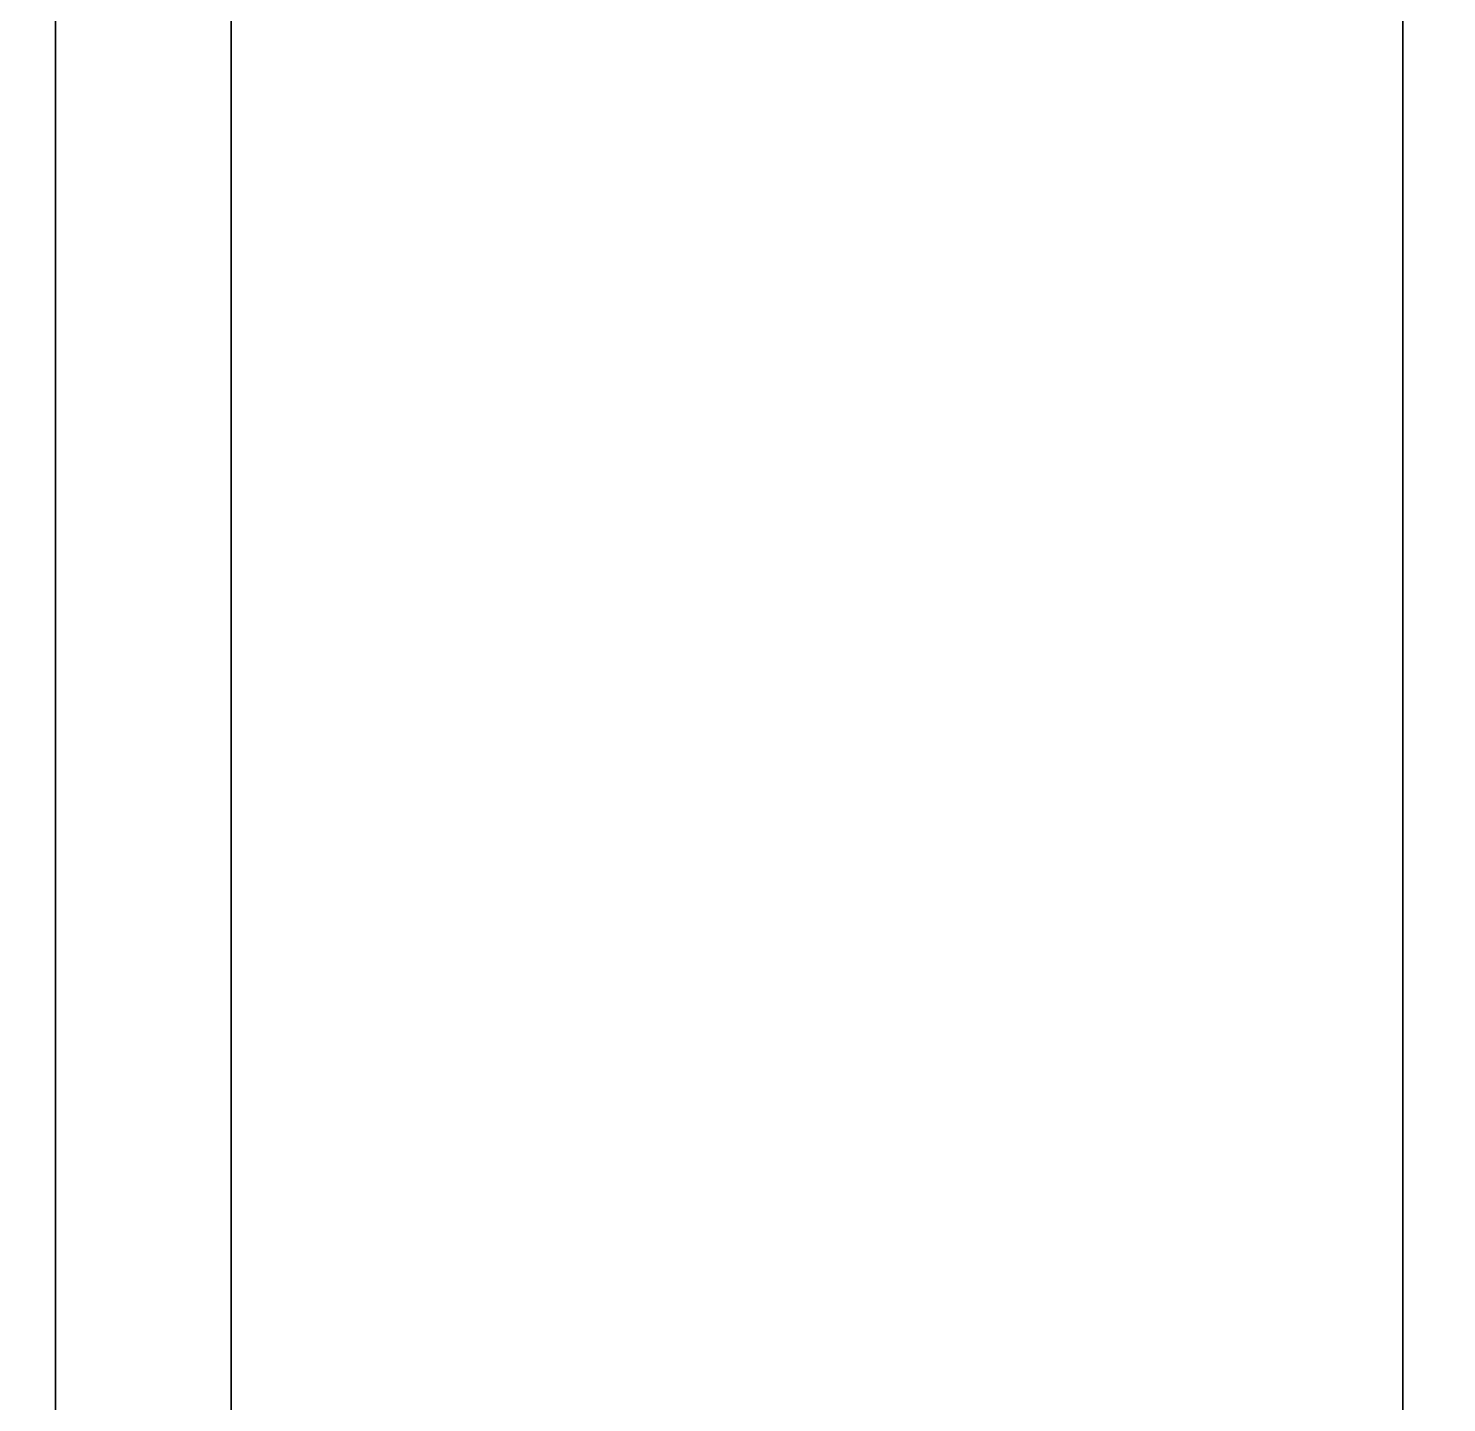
# Model space of a CAD drawing. Extents: x -100 to 4856, y -100 to 4830.
# Drawn here: x 3478.7 to 3599.7, y 406.6 to 523.9 of the extents above; entities that cross this region are included whole.
import ezdxf

# ---------------------------------------------------------------- set-up
doc = ezdxf.new("R2010")
doc.units = 0
for name, color, linetype in [('LAYER0', 7, 'CONTINUOUS'), ('LAYER26', 7, 'CONTINUOUS'), ('LAYER90', 7, 'CONTINUOUS')]:
    doc.layers.add(name, color=color, linetype=linetype)

msp = doc.modelspace()

# ---------------------------------------------------------------- linework, layer by layer
at = {"layer": 'LAYER0', "invisible_edges": 1}
for points in [[(4856, 4830, -5), (-100, -100, -5), (-100, 4830, -5), (4856, 4830, -5)], [(-100, -100, -5), (4856, 4830, -5), (4856, -100, -5), (-100, -100, -5)], [(4856, -100), (-100, 4830), (-100, -100), (4856, -100)], [(-100, 4830), (4856, -100), (4856, 4830), (-100, 4830)]]:
    msp.add_3dface(points, dxfattribs=at)
at = {"layer": 'LAYER26', "invisible_edges": 1}
for points in [[(3596, 549), (3496, 0), (3496, 649), (3596, 549)], [(3496, 649, 2594), (3496, 0), (3496, 0, 2594), (3496, 649, 2594)], [(3496, 0), (3496, 649, 2594), (3496, 649), (3496, 0)], [(3496, 0), (3596, 549), (3596, -100), (3496, 0)], [(3596, 549), (3596, -100, 2594), (3596, -100), (3596, 549)], [(3596, -100, 2594), (3596, 549), (3596, 549, 2594), (3596, -100, 2594)]]:
    msp.add_3dface(points, dxfattribs=at)
at = {"layer": 'LAYER90'}
for points, invisible_edges in [([(3481, 664), (3496, 649), (3481, 15), (3481, 664)], 3), ([(3481, 664, 110), (3481, 15), (3481, 15, 110), (3481, 664, 110)], 1), ([(3481, 15), (3481, 664, 110), (3481, 664), (3481, 15)], 1), ([(3481, 15, 110), (3496, 0, 110), (3481, 664, 110), (3481, 15, 110)], 3), ([(3481, 664, 110), (3496, 0, 110), (3496, 649, 110), (3481, 664, 110)], 5), ([(3496, 0), (3481, 15), (3496, 649), (3496, 0)], 3), ([(3496, 649), (3496, 0, 110), (3496, 0), (3496, 649)], 1), ([(3496, 0, 110), (3496, 649), (3496, 649, 110), (3496, 0, 110)], 1)]:
    msp.add_3dface(points, dxfattribs=dict(at, invisible_edges=invisible_edges))

# ---------------------------------------------------------------- meshes
at = {"layer": 'LAYER26'}
mesh = msp.add_polymesh((2, 2), dxfattribs=at)
for k, corner in enumerate([(3496, 0, 2594), (3496, 649, 2594), (3596, -100, 2594), (3596, 549, 2594)]):
    mesh.set_mesh_vertex(divmod(k, 2), corner)

doc.saveas('drawing.dxf')
